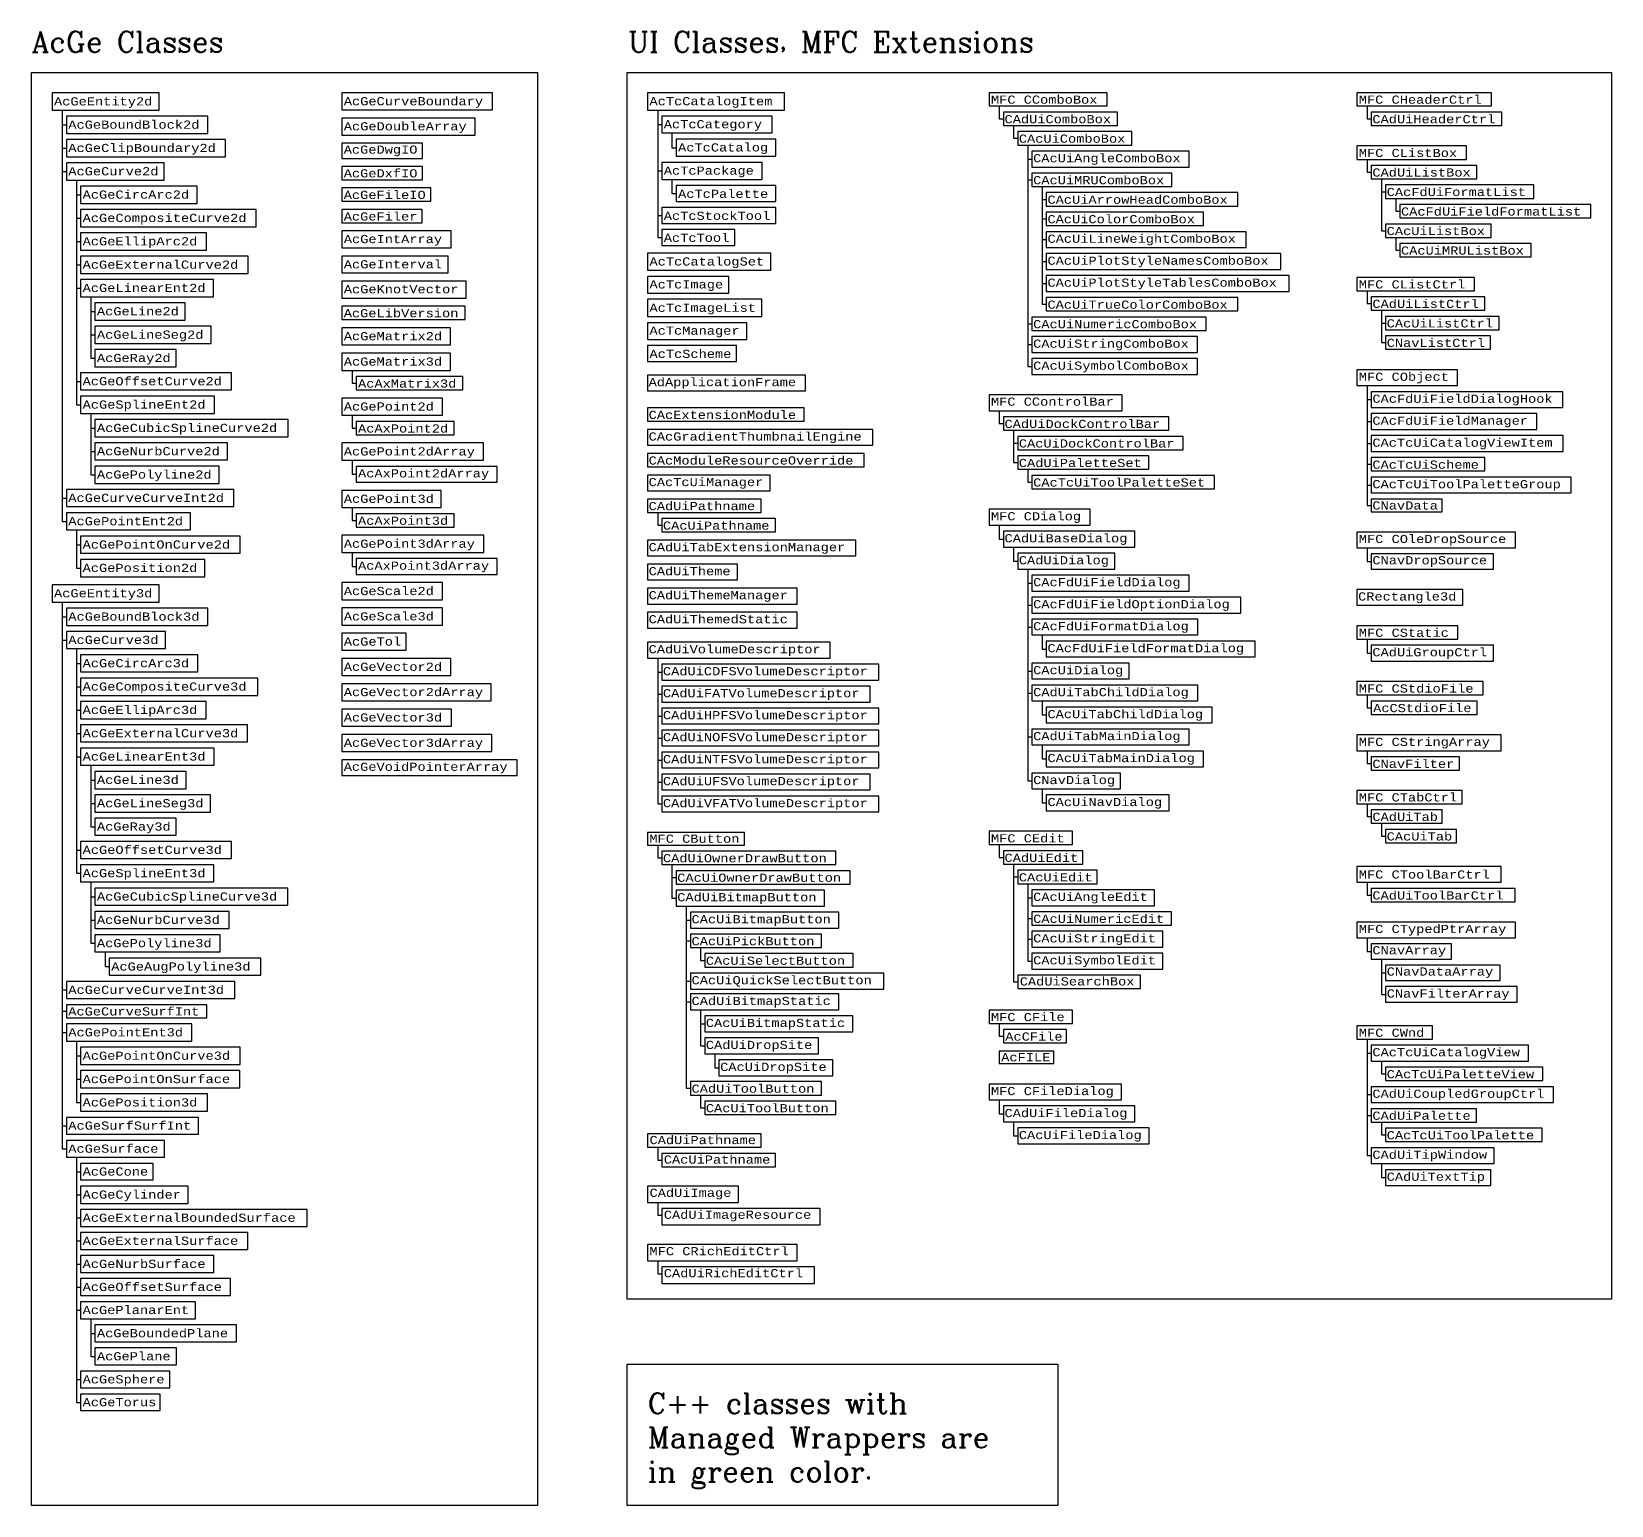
# Model space of a CAD drawing. Header units: inches. Extents: x 349 to 921, y -346 to 10.
# Drawn here: x 509.9 to 587.2, y -70 to 2.1 of the extents above; entities that cross this region are included whole.
import ezdxf

# ---------------------------------------------------------------- set-up
doc = ezdxf.new("R2010")
doc.units = ezdxf.units.IN
doc.header["$MEASUREMENT"] = 0
for name, color, linetype in [('ObjectARX 2009 Unmanaged classes', 7, 'Continuous'), ('Unmanaged classes', 7, 'Continuous'), ('Unmanaged classes w .NET Wrappers', 3, 'Continuous')]:
    doc.layers.add(name, color=color, linetype=linetype)
doc.styles.add('Headings', font='romanc.shx', dxfattribs={"height": 1})
doc.styles.get("Standard").update_dxf_attribs({"font": 'cour.ttf'})
doc.styles.add('Unmanaged', font='cour.ttf', dxfattribs={"height": 0.2})

msp = doc.modelspace()

# ---------------------------------------------------------------- linework, layer by layer
for p, q in [((557.214, -1.54), (557.214, -2.168)), ((575.212, -1.54), (575.212, -2.168)), ((511.37, -1.743), (511.37, -21.862)), ((540.501, -1.736), (540.501, -7.97)), ((557.214, -2.168), (557.414, -2.168)), ((575.212, -2.168), (575.412, -2.168)), ((511.37, -2.462), (511.57, -2.462)), ((540.501, -2.448), (540.701, -2.448)), ((541.201, -2.861), (541.201, -3.579)), ((557.914, -2.495), (557.914, -3.122)), ((511.37, -3.603), (511.57, -3.603)), ((541.201, -3.579), (541.401, -3.579)), ((557.914, -3.122), (558.114, -3.122)), ((558.614, -3.45), (558.614, -14.288)), ((558.614, -4.137), (558.814, -4.137)), ((575.212, -4.15), (575.212, -4.777)), ((511.37, -4.743), (511.57, -4.743)), ((512.07, -5.163), (512.07, -16.156)), ((540.501, -4.715), (540.701, -4.715)), ((541.201, -5.132), (541.201, -5.82)), ((558.614, -5.152), (558.814, -5.152)), ((575.212, -4.777), (575.412, -4.777)), ((575.912, -5.104), (575.912, -7.641)), ((512.07, -5.884), (512.27, -5.884)), ((541.201, -5.82), (541.401, -5.82)), ((559.314, -5.48), (559.314, -11.243)), ((559.314, -6.107), (559.514, -6.107)), ((575.912, -5.732), (576.112, -5.732)), ((576.612, -6.059), (576.612, -6.687)), ((540.501, -6.895), (540.701, -6.895)), ((576.612, -6.687), (576.812, -6.687)), ((512.07, -7.027), (512.27, -7.027)), ((559.314, -7.062), (559.514, -7.062)), ((575.912, -7.641), (576.112, -7.641)), ((512.07, -8.17), (512.27, -8.17)), ((540.501, -7.97), (540.701, -7.97)), ((559.314, -8.077), (559.514, -8.077)), ((576.612, -7.969), (576.612, -8.596)), ((559.314, -9.152), (559.514, -9.152)), ((576.612, -8.596), (576.812, -8.596)), ((512.07, -9.31), (512.27, -9.31)), ((512.07, -10.451), (512.27, -10.451)), ((559.314, -10.228), (559.514, -10.228)), ((575.212, -10.578), (575.212, -11.205)), ((512.77, -10.872), (512.77, -13.877)), ((512.77, -11.594), (512.97, -11.594)), ((559.314, -11.243), (559.514, -11.243)), ((575.212, -11.205), (575.412, -11.205)), ((575.912, -11.533), (575.912, -13.115)), ((558.614, -12.197), (558.814, -12.197)), ((575.912, -12.16), (576.112, -12.16)), ((512.77, -12.736), (512.97, -12.736)), ((575.912, -13.115), (576.112, -13.115)), ((512.77, -13.877), (512.97, -13.877)), ((558.614, -13.212), (558.814, -13.212)), ((525.547, -14.475), (525.547, -15.102)), ((558.614, -14.288), (558.814, -14.288)), ((512.07, -15.016), (512.27, -15.016)), ((525.547, -15.102), (525.747, -15.102)), ((575.212, -15.217), (575.212, -21.084)), ((512.07, -16.156), (512.27, -16.156)), ((575.212, -15.905), (575.412, -15.905)), ((512.77, -16.578), (512.77, -19.581)), ((525.547, -16.672), (525.547, -17.299)), ((557.214, -16.451), (557.214, -17.078)), ((575.212, -16.981), (575.412, -16.981)), ((512.77, -17.299), (512.97, -17.299)), ((525.547, -17.299), (525.747, -17.299)), ((557.214, -17.078), (557.414, -17.078)), ((557.914, -17.406), (557.914, -18.988)), ((512.77, -18.44), (512.97, -18.44)), ((557.914, -18.033), (558.114, -18.033)), ((575.212, -18.056), (575.412, -18.056)), ((525.547, -18.87), (525.547, -19.557)), ((557.914, -18.988), (558.114, -18.988)), ((558.614, -19.315), (558.614, -19.942)), ((575.212, -19.071), (575.412, -19.071)), ((512.77, -19.581), (512.97, -19.581)), ((525.547, -19.557), (525.747, -19.557)), ((558.614, -19.942), (558.814, -19.942)), ((575.212, -20.086), (575.412, -20.086)), ((511.37, -20.721), (511.57, -20.721)), ((525.547, -21.188), (525.547, -21.815)), ((540.501, -21.426), (540.501, -22.053)), ((575.212, -21.084), (575.412, -21.084)), ((511.37, -21.862), (511.57, -21.862)), ((512.07, -22.283), (512.07, -24.147)), ((525.547, -21.815), (525.747, -21.815)), ((540.501, -22.053), (540.701, -22.053)), ((557.214, -22.045), (557.214, -22.733)), ((512.07, -23.005), (512.27, -23.005)), ((557.214, -22.733), (557.414, -22.733)), ((557.914, -23.121), (557.914, -23.808)), ((575.212, -23.155), (575.212, -23.826)), ((525.547, -23.385), (525.547, -24.073)), ((557.914, -23.808), (558.114, -23.808)), ((575.212, -23.826), (575.412, -23.826)), ((512.07, -24.147), (512.27, -24.147)), ((525.547, -24.073), (525.747, -24.073)), ((558.614, -24.196), (558.614, -34.562)), ((558.614, -24.884), (558.814, -24.884)), ((511.37, -25.811), (511.37, -52.563)), ((558.614, -25.959), (558.814, -25.959)), ((511.37, -26.531), (511.57, -26.531)), ((558.614, -27.034), (558.814, -27.034)), ((511.37, -27.669), (511.57, -27.669)), ((559.314, -27.422), (559.314, -28.11)), ((575.212, -27.622), (575.212, -28.31)), ((512.07, -28.089), (512.07, -39.082)), ((540.501, -28.55), (540.501, -35.69)), ((559.314, -28.11), (559.514, -28.11)), ((575.212, -28.31), (575.412, -28.31)), ((512.07, -28.81), (512.27, -28.81)), ((540.501, -29.238), (540.701, -29.238)), ((558.614, -29.185), (558.814, -29.185)), ((512.07, -29.953), (512.27, -29.953)), ((540.501, -30.313), (540.701, -30.313)), ((558.614, -30.261), (558.814, -30.261)), ((559.314, -30.648), (559.314, -31.336)), ((575.212, -30.353), (575.212, -30.98)), ((512.07, -31.096), (512.27, -31.096)), ((540.501, -31.389), (540.701, -31.389)), ((559.314, -31.336), (559.514, -31.336)), ((575.212, -30.98), (575.412, -30.98)), ((512.07, -32.236), (512.27, -32.236)), ((558.614, -32.411), (558.814, -32.411)), ((540.501, -32.464), (540.701, -32.464)), ((559.314, -32.799), (559.314, -33.487)), ((575.212, -33.083), (575.212, -33.71)), ((512.07, -33.377), (512.27, -33.377)), ((512.77, -33.798), (512.77, -36.803)), ((540.501, -33.539), (540.701, -33.539)), ((559.314, -33.487), (559.514, -33.487)), ((575.212, -33.71), (575.412, -33.71)), ((512.77, -34.52), (512.97, -34.52)), ((540.501, -34.615), (540.701, -34.615)), ((558.614, -34.562), (558.814, -34.562)), ((559.314, -34.95), (559.314, -35.637)), ((512.77, -35.662), (512.97, -35.662)), ((540.501, -35.69), (540.701, -35.69)), ((559.314, -35.637), (559.514, -35.637)), ((575.212, -35.678), (575.212, -36.305)), ((575.212, -36.305), (575.412, -36.305)), ((512.77, -36.803), (512.97, -36.803)), ((575.912, -36.632), (575.912, -37.26)), ((540.501, -37.698), (540.501, -38.326)), ((557.214, -37.68), (557.214, -38.307)), ((575.912, -37.26), (576.112, -37.26)), ((512.07, -37.942), (512.27, -37.942)), ((540.501, -38.326), (540.701, -38.326)), ((557.214, -38.307), (557.414, -38.307)), ((557.914, -38.635), (557.914, -44.397)), ((512.07, -39.082), (512.27, -39.082)), ((541.201, -38.653), (541.201, -40.295)), ((541.201, -39.28), (541.401, -39.28)), ((557.914, -39.262), (558.114, -39.262)), ((512.77, -39.504), (512.77, -42.506)), ((558.614, -39.589), (558.614, -43.382)), ((575.212, -39.52), (575.212, -40.147)), ((575.212, -40.147), (575.412, -40.147)), ((512.77, -40.225), (512.97, -40.225)), ((541.201, -40.295), (541.401, -40.295)), ((541.901, -40.683), (541.901, -49.601)), ((558.614, -40.277), (558.814, -40.277)), ((512.77, -41.366), (512.97, -41.366)), ((541.901, -41.371), (542.101, -41.371)), ((558.614, -41.292), (558.814, -41.292)), ((512.77, -42.506), (512.97, -42.506)), ((541.901, -42.386), (542.101, -42.386)), ((558.614, -42.307), (558.814, -42.307)), ((575.212, -42.236), (575.212, -42.906)), ((575.212, -42.236), (575.212, -42.906)), ((513.47, -42.928), (513.47, -43.649)), ((542.601, -42.713), (542.601, -43.341)), ((575.212, -42.906), (575.412, -42.906)), ((575.212, -42.906), (575.412, -42.906)), ((575.912, -43.277), (575.912, -45.006)), ((575.912, -43.277), (575.912, -45.006)), ((513.47, -43.649), (513.67, -43.649)), ((542.601, -43.341), (542.801, -43.341)), ((558.614, -43.382), (558.814, -43.382)), ((575.912, -43.947), (576.112, -43.947)), ((575.912, -43.947), (576.112, -43.947)), ((511.37, -44.79), (511.57, -44.79)), ((541.901, -44.356), (542.101, -44.356)), ((557.914, -44.397), (558.114, -44.397)), ((541.901, -45.371), (542.101, -45.371)), ((575.912, -45.006), (576.112, -45.006)), ((575.912, -45.006), (576.112, -45.006)), ((511.37, -45.829), (511.57, -45.829)), ((542.601, -45.758), (542.601, -47.521)), ((511.37, -46.871), (511.57, -46.871)), ((542.601, -46.446), (542.801, -46.446)), ((557.214, -46.425), (557.214, -47.052)), ((557.214, -47.052), (557.414, -47.052)), ((512.07, -47.292), (512.07, -50.299)), ((542.601, -47.521), (542.801, -47.521)), ((543.301, -47.909), (543.301, -48.597)), ((575.212, -47.191), (575.212, -52.894)), ((575.212, -47.879), (575.412, -47.879)), ((512.07, -48.014), (512.27, -48.014)), ((543.301, -48.597), (543.501, -48.597)), ((575.912, -48.267), (575.912, -48.894)), ((512.07, -49.156), (512.27, -49.156)), ((575.912, -48.894), (576.112, -48.894)), ((541.901, -49.601), (542.101, -49.601)), ((542.601, -49.928), (542.601, -50.556)), ((557.214, -50.166), (557.214, -50.854)), ((575.212, -49.909), (575.412, -49.909)), ((512.07, -50.299), (512.27, -50.299)), ((542.601, -50.556), (542.801, -50.556)), ((557.214, -50.854), (557.414, -50.854)), ((575.212, -50.924), (575.412, -50.924)), ((511.37, -51.435), (511.57, -51.435)), ((557.914, -51.242), (557.914, -51.929)), ((575.912, -51.251), (575.912, -51.879)), ((540.501, -52.486), (540.501, -53.113)), ((557.914, -51.929), (558.114, -51.929)), ((575.912, -51.879), (576.112, -51.879)), ((511.37, -52.563), (511.57, -52.563)), ((512.07, -52.977), (512.07, -64.967)), ((540.501, -53.113), (540.701, -53.113)), ((575.212, -52.894), (575.412, -52.894)), ((575.912, -53.282), (575.912, -53.969)), ((512.07, -53.682), (512.27, -53.682)), ((575.912, -53.969), (576.112, -53.969)), ((512.07, -54.807), (512.27, -54.807)), ((540.501, -55.186), (540.501, -55.813)), ((512.07, -55.943), (512.27, -55.943)), ((540.501, -55.813), (540.701, -55.813)), ((512.07, -57.071), (512.27, -57.071)), ((512.07, -58.199), (512.27, -58.199)), ((540.501, -58.043), (540.501, -58.671)), ((540.501, -58.671), (540.701, -58.671)), ((512.07, -59.328), (512.27, -59.328)), ((512.07, -60.46), (512.27, -60.46)), ((512.77, -60.878), (512.77, -62.72)), ((512.77, -61.592), (512.97, -61.592)), ((512.77, -62.72), (512.97, -62.72)), ((512.07, -63.849), (512.27, -63.849)), ((512.07, -64.967), (512.27, -64.967))]:
    msp.add_line(p, q)
for points in [[(509.87, 0.1), (534.626, 0.1), (534.626, -70.007), (509.87, -70.007)], [(539.001, 0.1), (587.162, 0.1), (587.162, -59.909), (539.001, -59.909)], [(510.87, -0.9), (510.87, -1.743), (516.109, -1.743), (516.109, -0.9)], [(525.047, -0.9), (525.047, -1.728), (532.422, -1.728), (532.422, -0.9)], [(540.001, -0.9), (540.001, -1.736), (546.705, -1.736), (546.705, -0.9)], [(556.714, -0.9), (556.714, -1.54), (562.495, -1.54), (562.495, -0.9)], [(574.712, -0.9), (574.712, -1.54), (581.304, -1.54), (581.304, -0.9)], [(511.57, -2.043), (511.57, -2.881), (518.486, -2.881), (518.486, -2.043)], [(525.047, -2.128), (525.047, -2.964), (531.576, -2.964), (531.576, -2.128)], [(540.701, -2.036), (540.701, -2.861), (546.096, -2.861), (546.096, -2.036)], [(557.414, -1.84), (557.414, -2.495), (562.999, -2.495), (562.999, -1.84)], [(575.412, -1.84), (575.412, -2.495), (581.808, -2.495), (581.808, -1.84)], [(558.114, -2.795), (558.114, -3.45), (563.699, -3.45), (563.699, -2.795)], [(511.57, -3.181), (511.57, -4.024), (519.352, -4.024), (519.352, -3.181)], [(525.047, -3.364), (525.047, -4.105), (528.988, -4.105), (528.988, -3.364)], [(541.401, -3.161), (541.401, -3.997), (546.284, -3.997), (546.284, -3.161)], [(558.814, -3.75), (558.814, -4.525), (566.5, -4.525), (566.5, -3.75)], [(574.712, -3.495), (574.712, -4.15), (580.073, -4.15), (580.073, -3.495)], [(511.57, -4.324), (511.57, -5.163), (516.362, -5.163), (516.362, -4.324)], [(525.047, -4.505), (525.047, -5.145), (528.988, -5.145), (528.988, -4.505)], [(540.701, -4.297), (540.701, -5.132), (545.608, -5.132), (545.608, -4.297)], [(575.412, -4.45), (575.412, -5.104), (580.577, -5.104), (580.577, -4.45)], [(558.814, -4.825), (558.814, -5.48), (565.659, -5.48), (565.659, -4.825)], [(576.112, -5.404), (576.112, -6.059), (583.361, -6.059), (583.361, -5.404)], [(512.27, -5.463), (512.27, -6.305), (517.968, -6.305), (517.968, -5.463)], [(525.047, -5.545), (525.047, -6.2), (529.408, -6.2), (529.408, -5.545)], [(541.401, -5.432), (541.401, -6.208), (546.284, -6.208), (546.284, -5.432)], [(559.514, -5.78), (559.514, -6.435), (568.88, -6.435), (568.88, -5.78)], [(512.27, -6.605), (512.27, -7.448), (520.863, -7.448), (520.863, -6.605)], [(525.047, -6.6), (525.047, -7.255), (528.983, -7.255), (528.983, -6.6)], [(540.701, -6.508), (540.701, -7.283), (546.284, -7.283), (546.284, -6.508)], [(559.514, -6.735), (559.514, -7.389), (567.2, -7.389), (567.2, -6.735)], [(576.812, -6.359), (576.812, -7.014), (586.162, -7.014), (586.162, -6.359)], [(525.047, -7.655), (525.047, -8.481), (530.391, -8.481), (530.391, -7.655)], [(540.701, -7.583), (540.701, -8.358), (544.273, -8.358), (544.273, -7.583)], [(559.514, -7.689), (559.514, -8.465), (569.301, -8.465), (569.301, -7.689)], [(576.112, -7.314), (576.112, -7.969), (581.277, -7.969), (581.277, -7.314)], [(512.27, -7.748), (512.27, -8.591), (518.423, -8.591), (518.423, -7.748)], [(576.812, -8.269), (576.812, -8.923), (583.237, -8.923), (583.237, -8.269)], [(512.27, -8.891), (512.27, -9.73), (520.461, -9.73), (520.461, -8.891)], [(525.047, -8.881), (525.047, -9.709), (530.248, -9.709), (530.248, -8.881)], [(540.001, -8.742), (540.001, -9.577), (546.037, -9.577), (546.037, -8.742)], [(559.514, -8.765), (559.514, -9.54), (570.981, -9.54), (570.981, -8.765)], [(512.27, -10.03), (512.27, -10.872), (518.762, -10.872), (518.762, -10.03)], [(540.001, -9.877), (540.001, -10.698), (543.981, -10.698), (543.981, -9.877)], [(559.514, -9.84), (559.514, -10.615), (571.402, -10.615), (571.402, -9.84)], [(574.712, -9.923), (574.712, -10.578), (580.464, -10.578), (580.464, -9.923)], [(525.047, -10.109), (525.047, -10.935), (531.124, -10.935), (531.124, -10.109)], [(512.97, -11.172), (512.97, -12.015), (517.381, -12.015), (517.381, -11.172)], [(525.047, -11.335), (525.047, -11.989), (531.083, -11.989), (531.083, -11.335)], [(540.001, -10.998), (540.001, -11.841), (545.599, -11.841), (545.599, -10.998)], [(559.514, -10.915), (559.514, -11.57), (568.88, -11.57), (568.88, -10.915)], [(575.412, -10.878), (575.412, -11.533), (580.967, -11.533), (580.967, -10.878)], [(512.97, -12.315), (512.97, -13.158), (518.65, -13.158), (518.65, -12.315)], [(540.001, -12.141), (540.001, -12.962), (544.867, -12.962), (544.867, -12.141)], [(558.814, -11.87), (558.814, -12.525), (567.34, -12.525), (567.34, -11.87)], [(576.112, -11.833), (576.112, -12.487), (581.667, -12.487), (581.667, -11.833)], [(525.047, -12.389), (525.047, -13.232), (530.37, -13.232), (530.37, -12.389)], [(558.814, -12.825), (558.814, -13.6), (566.92, -13.6), (566.92, -12.825)], [(576.112, -12.787), (576.112, -13.442), (581.247, -13.442), (581.247, -12.787)], [(512.97, -13.458), (512.97, -14.296), (516.94, -14.296), (516.94, -13.458)], [(525.047, -13.632), (525.047, -14.475), (530.37, -14.475), (530.37, -13.632)], [(540.001, -13.262), (540.001, -14.037), (544.365, -14.037), (544.365, -13.262)], [(558.814, -13.9), (558.814, -14.676), (566.92, -14.676), (566.92, -13.9)], [(512.27, -14.596), (512.27, -15.435), (519.657, -15.435), (519.657, -14.596)], [(574.712, -14.442), (574.712, -15.217), (579.636, -15.217), (579.636, -14.442)], [(525.747, -14.775), (525.747, -15.429), (530.971, -15.429), (530.971, -14.775)], [(540.001, -14.705), (540.001, -15.469), (547.74, -15.469), (547.74, -14.705)], [(512.27, -15.735), (512.27, -16.578), (518.817, -16.578), (518.817, -15.735)], [(525.047, -15.829), (525.047, -16.672), (529.974, -16.672), (529.974, -15.829)], [(556.714, -15.676), (556.714, -16.451), (563.223, -16.451), (563.223, -15.676)], [(575.412, -15.517), (575.412, -16.293), (584.792, -16.293), (584.792, -15.517)], [(512.97, -16.878), (512.97, -17.721), (522.42, -17.721), (522.42, -16.878)], [(525.747, -16.972), (525.747, -17.627), (530.551, -17.627), (530.551, -16.972)], [(540.001, -16.311), (540.001, -16.966), (547.667, -16.966), (547.667, -16.311)], [(557.414, -16.751), (557.414, -17.406), (565.514, -17.406), (565.514, -16.751)], [(575.412, -16.593), (575.412, -17.368), (583.512, -17.368), (583.512, -16.593)], [(540.001, -17.366), (540.001, -18.141), (551.028, -18.141), (551.028, -17.366)], [(558.114, -17.706), (558.114, -18.36), (566.214, -18.36), (566.214, -17.706)], [(575.412, -17.668), (575.412, -18.444), (584.807, -18.444), (584.807, -17.668)], [(512.97, -18.021), (512.97, -18.859), (519.451, -18.859), (519.451, -18.021)], [(525.047, -18.027), (525.047, -18.87), (531.983, -18.87), (531.983, -18.027)], [(540.001, -18.541), (540.001, -19.196), (550.608, -19.196), (550.608, -18.541)], [(512.97, -19.159), (512.97, -20.002), (519.051, -20.002), (519.051, -19.159)], [(525.747, -19.17), (525.747, -19.945), (532.645, -19.945), (532.645, -19.17)], [(558.114, -18.66), (558.114, -19.315), (564.523, -19.315), (564.523, -18.66)], [(575.412, -18.744), (575.412, -19.398), (580.977, -19.398), (580.977, -18.744)], [(540.001, -19.596), (540.001, -20.371), (546.001, -20.371), (546.001, -19.596)], [(558.814, -19.615), (558.814, -20.27), (567.744, -20.27), (567.744, -19.615)], [(575.412, -19.698), (575.412, -20.474), (585.192, -20.474), (585.192, -19.698)], [(511.57, -20.302), (511.57, -21.141), (519.761, -21.141), (519.761, -20.302)], [(525.047, -20.345), (525.047, -21.188), (529.903, -21.188), (529.903, -20.345)], [(540.001, -20.771), (540.001, -21.426), (545.566, -21.426), (545.566, -20.771)], [(575.412, -20.774), (575.412, -21.394), (578.889, -21.394), (578.889, -20.774)], [(511.57, -21.441), (511.57, -22.283), (517.651, -22.283), (517.651, -21.441)], [(525.747, -21.488), (525.747, -22.142), (530.551, -22.142), (530.551, -21.488)], [(556.714, -21.27), (556.714, -22.045), (561.662, -22.045), (561.662, -21.27)], [(540.701, -21.726), (540.701, -22.38), (546.266, -22.38), (546.266, -21.726)], [(557.414, -22.345), (557.414, -23.121), (563.846, -23.121), (563.846, -22.345)], [(574.712, -22.394), (574.712, -23.155), (582.476, -23.155), (582.476, -22.394)], [(512.27, -22.583), (512.27, -23.426), (520.069, -23.426), (520.069, -22.583)], [(525.047, -22.542), (525.047, -23.385), (531.989, -23.385), (531.989, -22.542)], [(540.001, -22.78), (540.001, -23.556), (550.203, -23.556), (550.203, -22.78)], [(512.27, -23.726), (512.27, -24.569), (518.342, -24.569), (518.342, -23.726)], [(525.747, -23.685), (525.747, -24.461), (532.645, -24.461), (532.645, -23.685)], [(540.001, -23.956), (540.001, -24.731), (544.406, -24.731), (544.406, -23.956)], [(558.114, -23.421), (558.114, -24.196), (562.865, -24.196), (562.865, -23.421)], [(575.412, -23.455), (575.412, -24.196), (581.397, -24.196), (581.397, -23.455)], [(558.814, -24.496), (558.814, -25.271), (566.507, -25.271), (566.507, -24.496)], [(510.87, -24.969), (510.87, -25.811), (516.111, -25.811), (516.111, -24.969)], [(525.047, -24.861), (525.047, -25.699), (529.979, -25.699), (529.979, -24.861)], [(540.001, -25.131), (540.001, -25.907), (547.332, -25.907), (547.332, -25.131)], [(574.712, -25.196), (574.712, -25.968), (579.899, -25.968), (579.899, -25.196)], [(511.57, -26.111), (511.57, -26.95), (518.5, -26.95), (518.5, -26.111)], [(525.047, -26.099), (525.047, -26.938), (529.979, -26.938), (529.979, -26.099)], [(558.814, -25.571), (558.814, -26.347), (569.028, -26.347), (569.028, -25.571)], [(540.001, -26.307), (540.001, -27.082), (547.332, -27.082), (547.332, -26.307)], [(558.814, -26.647), (558.814, -27.422), (566.927, -27.422), (566.927, -26.647)], [(574.712, -26.968), (574.712, -27.622), (579.642, -27.622), (579.642, -26.968)], [(511.57, -27.25), (511.57, -28.089), (516.428, -28.089), (516.428, -27.25)], [(525.047, -27.338), (525.047, -28.166), (528.203, -28.166), (528.203, -27.338)], [(540.001, -27.775), (540.001, -28.55), (548.942, -28.55), (548.942, -27.775)], [(559.514, -27.722), (559.514, -28.497), (569.728, -28.497), (569.728, -27.722)], [(512.27, -28.389), (512.27, -29.231), (517.996, -29.231), (517.996, -28.389)], [(525.047, -28.566), (525.047, -29.405), (530.384, -29.405), (530.384, -28.566)], [(575.412, -27.922), (575.412, -28.698), (581.388, -28.698), (581.388, -27.922)], [(540.701, -28.85), (540.701, -29.626), (551.323, -29.626), (551.323, -28.85)], [(558.814, -28.797), (558.814, -29.573), (563.565, -29.573), (563.565, -28.797)], [(512.27, -29.531), (512.27, -30.374), (520.946, -30.374), (520.946, -29.531)], [(525.047, -29.805), (525.047, -30.645), (532.358, -30.645), (532.358, -29.805)], [(540.701, -29.926), (540.701, -30.701), (550.903, -30.701), (550.903, -29.926)], [(558.814, -29.873), (558.814, -30.648), (566.927, -30.648), (566.927, -29.873)], [(574.712, -29.698), (574.712, -30.353), (580.893, -30.353), (580.893, -29.698)], [(512.27, -30.674), (512.27, -31.517), (518.417, -31.517), (518.417, -30.674)], [(575.412, -30.653), (575.412, -31.307), (580.594, -31.307), (580.594, -30.653)], [(525.047, -31.045), (525.047, -31.884), (530.414, -31.884), (530.414, -31.045)], [(540.701, -31.001), (540.701, -31.776), (551.323, -31.776), (551.323, -31.001)], [(559.514, -30.948), (559.514, -31.724), (567.627, -31.724), (567.627, -30.948)], [(512.27, -31.817), (512.27, -32.656), (520.433, -32.656), (520.433, -31.817)], [(525.047, -32.284), (525.047, -33.125), (532.387, -33.125), (532.387, -32.284)], [(540.701, -32.076), (540.701, -32.852), (551.323, -32.852), (551.323, -32.076)], [(558.814, -32.024), (558.814, -32.799), (566.507, -32.799), (566.507, -32.024)], [(574.712, -32.307), (574.712, -33.083), (581.769, -33.083), (581.769, -32.307)], [(512.27, -32.956), (512.27, -33.798), (518.8, -33.798), (518.8, -32.956)], [(540.701, -33.152), (540.701, -33.927), (551.323, -33.927), (551.323, -33.152)], [(559.514, -33.099), (559.514, -33.874), (567.207, -33.874), (567.207, -33.099)], [(525.047, -33.525), (525.047, -34.3), (533.626, -34.3), (533.626, -33.525)], [(575.412, -33.383), (575.412, -34.037), (579.731, -34.037), (579.731, -33.383)], [(512.97, -34.098), (512.97, -34.941), (517.427, -34.941), (517.427, -34.098)], [(540.701, -34.227), (540.701, -35.002), (550.903, -35.002), (550.903, -34.227)], [(558.814, -34.174), (558.814, -34.95), (563.145, -34.95), (563.145, -34.174)], [(512.97, -35.241), (512.97, -36.084), (518.622, -36.084), (518.622, -35.241)], [(540.701, -35.302), (540.701, -36.078), (551.323, -36.078), (551.323, -35.302)], [(559.514, -35.25), (559.514, -36.025), (565.526, -36.025), (565.526, -35.25)], [(574.712, -35.037), (574.712, -35.678), (579.858, -35.678), (579.858, -35.037)], [(575.412, -35.978), (575.412, -36.632), (578.889, -36.632), (578.889, -35.978)], [(512.97, -36.384), (512.97, -37.222), (516.941, -37.222), (516.941, -36.384)], [(540.001, -37.078), (540.001, -37.698), (544.751, -37.698), (544.751, -37.078)], [(556.714, -37.025), (556.714, -37.68), (560.798, -37.68), (560.798, -37.025)], [(576.112, -36.932), (576.112, -37.587), (579.589, -37.587), (579.589, -36.932)], [(512.27, -37.522), (512.27, -38.361), (519.648, -38.361), (519.648, -37.522)], [(540.701, -37.998), (540.701, -38.653), (549.221, -38.653), (549.221, -37.998)], [(557.414, -37.98), (557.414, -38.635), (561.302, -38.635), (561.302, -37.98)], [(512.27, -38.661), (512.27, -39.504), (518.791, -39.504), (518.791, -38.661)], [(541.401, -38.953), (541.401, -39.608), (549.921, -39.608), (549.921, -38.953)], [(558.114, -38.935), (558.114, -39.589), (562.002, -39.589), (562.002, -38.935)], [(574.712, -38.745), (574.712, -39.52), (581.769, -39.52), (581.769, -38.745)], [(512.97, -39.804), (512.97, -40.646), (522.403, -40.646), (522.403, -39.804)], [(541.401, -39.908), (541.401, -40.683), (548.661, -40.683), (548.661, -39.908)], [(558.814, -39.889), (558.814, -40.665), (564.803, -40.665), (564.803, -39.889)], [(575.412, -39.82), (575.412, -40.475), (582.452, -40.475), (582.452, -39.82)], [(512.97, -40.946), (512.97, -41.785), (519.528, -41.785), (519.528, -40.946)], [(558.814, -40.965), (558.814, -41.619), (565.643, -41.619), (565.643, -40.965)], [(542.101, -40.983), (542.101, -41.759), (549.361, -41.759), (549.361, -40.983)], [(574.712, -41.475), (574.712, -42.236), (582.464, -42.236), (582.464, -41.475)], [(574.712, -41.475), (574.712, -42.236), (582.464, -42.236), (582.464, -41.475)], [(512.97, -42.085), (512.97, -42.928), (519.09, -42.928), (519.09, -42.085)], [(542.101, -42.059), (542.101, -42.713), (548.52, -42.713), (548.52, -42.059)], [(558.814, -41.919), (558.814, -42.695), (565.223, -42.695), (565.223, -41.919)], [(513.67, -43.228), (513.67, -44.071), (521.087, -44.071), (521.087, -43.228)], [(542.801, -43.013), (542.801, -43.668), (550.061, -43.668), (550.061, -43.013)], [(558.814, -42.995), (558.814, -43.77), (565.223, -43.77), (565.223, -42.995)], [(575.412, -42.536), (575.412, -43.277), (579.332, -43.277), (579.332, -42.536)], [(575.412, -42.536), (575.412, -43.277), (579.332, -43.277), (579.332, -42.536)], [(542.101, -43.968), (542.101, -44.743), (551.565, -44.743), (551.565, -43.968)], [(576.112, -43.577), (576.112, -44.318), (581.713, -44.318), (581.713, -43.577)], [(576.112, -43.577), (576.112, -44.318), (581.713, -44.318), (581.713, -43.577)], [(511.57, -44.371), (511.57, -45.209), (519.818, -45.209), (519.818, -44.371)], [(558.114, -44.07), (558.114, -44.725), (564.119, -44.725), (564.119, -44.07)], [(576.112, -44.618), (576.112, -45.393), (582.553, -45.393), (582.553, -44.618)], [(576.112, -44.618), (576.112, -45.393), (582.553, -45.393), (582.553, -44.618)], [(511.57, -45.509), (511.57, -46.15), (518.437, -46.15), (518.437, -45.509)], [(542.101, -44.983), (542.101, -45.758), (549.356, -45.758), (549.356, -44.983)], [(542.801, -46.058), (542.801, -46.834), (550.056, -46.834), (550.056, -46.058)], [(556.714, -45.77), (556.714, -46.425), (560.794, -46.425), (560.794, -45.77)], [(511.57, -46.45), (511.57, -47.292), (517.715, -47.292), (517.715, -46.45)], [(542.801, -47.134), (542.801, -47.909), (548.366, -47.909), (548.366, -47.134)], [(557.414, -46.725), (557.414, -47.379), (560.495, -47.379), (560.495, -46.725)], [(574.712, -46.551), (574.712, -47.191), (578.414, -47.191), (578.414, -46.551)], [(512.27, -47.592), (512.27, -48.435), (520.068, -48.435), (520.068, -47.592)], [(557.214, -47.779), (557.214, -48.391), (559.875, -48.391), (559.875, -47.779)], [(575.412, -47.491), (575.412, -48.267), (583.112, -48.267), (583.112, -47.491)], [(543.501, -48.209), (543.501, -48.985), (549.066, -48.985), (549.066, -48.209)], [(576.112, -48.567), (576.112, -49.221), (583.812, -49.221), (583.812, -48.567)], [(512.27, -48.735), (512.27, -49.578), (520.058, -49.578), (520.058, -48.735)], [(542.101, -49.274), (542.101, -49.928), (548.52, -49.928), (548.52, -49.274)], [(556.714, -49.391), (556.714, -50.166), (563.193, -50.166), (563.193, -49.391)], [(512.27, -49.878), (512.27, -50.721), (518.472, -50.721), (518.472, -49.878)], [(542.801, -50.228), (542.801, -50.883), (549.22, -50.883), (549.22, -50.228)], [(575.412, -49.521), (575.412, -50.297), (584.329, -50.297), (584.329, -49.521)], [(557.414, -50.466), (557.414, -51.242), (563.846, -51.242), (563.846, -50.466)], [(575.412, -50.597), (575.412, -51.251), (580.556, -51.251), (580.556, -50.597)], [(511.57, -51.021), (511.57, -51.849), (518.033, -51.849), (518.033, -51.021)], [(558.114, -51.542), (558.114, -52.317), (564.546, -52.317), (564.546, -51.542)], [(576.112, -51.551), (576.112, -52.206), (583.777, -52.206), (583.777, -51.551)], [(511.57, -52.149), (511.57, -52.977), (516.379, -52.977), (516.379, -52.149)], [(540.001, -51.831), (540.001, -52.486), (545.566, -52.486), (545.566, -51.831)], [(575.412, -52.506), (575.412, -53.282), (581.431, -53.282), (581.431, -52.506)], [(512.27, -53.277), (512.27, -54.086), (515.81, -54.086), (515.81, -53.277)], [(540.701, -52.786), (540.701, -53.441), (546.266, -53.441), (546.266, -52.786)], [(576.112, -53.582), (576.112, -54.357), (581.27, -54.357), (581.27, -53.582)], [(512.27, -54.386), (512.27, -55.229), (517.537, -55.229), (517.537, -54.386)], [(540.001, -54.388), (540.001, -55.186), (544.454, -55.186), (544.454, -54.388)], [(512.27, -55.529), (512.27, -56.357), (523.356, -56.357), (523.356, -55.529)], [(540.701, -55.486), (540.701, -56.286), (548.456, -56.286), (548.456, -55.486)], [(512.27, -56.657), (512.27, -57.485), (520.443, -57.485), (520.443, -56.657)], [(512.27, -57.785), (512.27, -58.614), (518.781, -58.614), (518.781, -57.785)], [(540.001, -57.246), (540.001, -58.043), (547.328, -58.043), (547.328, -57.246)], [(540.701, -58.343), (540.701, -59.143), (548.176, -59.143), (548.176, -58.343)], [(512.27, -58.914), (512.27, -59.742), (519.603, -59.742), (519.603, -58.914)], [(512.27, -60.042), (512.27, -60.878), (517.894, -60.878), (517.894, -60.042)], [(512.97, -61.178), (512.97, -62.006), (519.901, -62.006), (519.901, -61.178)], [(512.97, -62.306), (512.97, -63.134), (516.959, -63.134), (516.959, -62.306)], [(539.001, -63.105), (560.077, -63.105), (560.077, -70.007), (539.001, -70.007)], [(512.27, -63.434), (512.27, -64.263), (516.632, -64.263), (516.632, -63.434)], [(512.27, -64.563), (512.27, -65.371), (516.156, -65.371), (516.156, -64.563)]]:
    msp.add_lwpolyline(points, close=True)

# ---------------------------------------------------------------- texts
at = {"color": 7, "char_height": 1, "attachment_point": 1, "style": 'Headings'}
for s, insert, width in [('AcGe Classes', (509.87, 2.1), 27.18177), ('UI Classes, MFC Extensions', (539.052, 2.1), 47.11058)]:
    msp.add_mtext(s, dxfattribs=dict(at, insert=insert, width=width))
at = {"insert": (540.012, -64.515), "char_height": 1, "width": 18.80992, "attachment_point": 1, "style": 'Headings'}
msp.add_mtext('C++ classes with Managed Wrappers are in green color.', dxfattribs=at)
at = {"layer": 'ObjectARX 2009 Unmanaged classes'}
for s, p in [('CAdUiTheme', (540.058, -24.499)), ('CAdUiThemeManager', (540.058, -25.675)), ('CAdUiThemedStatic', (540.058, -26.85))]:
    msp.add_text(s, height=0.4, dxfattribs=at).set_placement(p)
at = {"layer": 'ObjectARX 2009 Unmanaged classes', "char_height": 0.4, "attachment_point": 1}
for s, insert in [('{\\Fcourier new;CAdUiSearchBox}', (558.214, -44.17)), ('{\\Fcourier new;CAdUiPathname}', (540.101, -51.931)), ('{\\Fcourier new;CAcUiPathname}', (540.801, -52.886)), ('{\\Fcourier new|c0;CAdUiImage}', (540.101, -54.511)), ('{\\Fcourier new|c0;CAdUiImageResource}', (540.801, -55.586)), ('{\\Fcourier new|c0;MFC CRichEditCtrl}', (540.101, -57.369)), ('{\\Fcourier new|c0;CAdUiRichEditCtrl}', (540.801, -58.443))]:
    msp.add_mtext(s, dxfattribs=dict(at, insert=insert))
at = {"layer": 'Unmanaged classes', "style": 'Unmanaged'}
for s, p in [('MFC CComboBox', (556.806, -1.429)), ('MFC CHeaderCtrl', (574.804, -1.429)), ('CAdUiComboBox', (557.471, -2.384)), ('CAdUiHeaderCtrl', (575.468, -2.384)), ('CAcUiComboBox', (558.171, -3.338)), ('AcGeDwgIO', (525.141, -3.873)), ('CAcUiAngleComboBox', (558.871, -4.293)), ('MFC CListBox', (574.804, -4.038)), ('AcGeDxfIO', (525.141, -5.034)), ('CAdUiListBox', (575.468, -4.993)), ('CAcUiMRUComboBox', (558.871, -5.369)), ('AcGeFileIO', (525.141, -6.089)), ('CAcUiArrowHeadComboBox', (559.571, -6.323)), ('CAcFdUiFormatList', (576.168, -5.948)), ('AcGeFiler', (525.141, -7.144)), ('CAcUiColorComboBox', (559.571, -7.278)), ('CAcFdUiFieldFormatList', (576.868, -6.903)), ('CAcUiListBox', (576.168, -7.857)), ('CAcUiLineWeightComboBox', (559.571, -8.233)), ('CAcUiMRUListBox', (576.868, -8.812)), ('CAcUiPlotStyleNamesComboBox', (559.571, -9.308)), ('CAcUiPlotStyleTablesComboBox', (559.571, -10.383)), ('MFC CListCtrl', (574.804, -10.467)), ('AcGeLibVersion', (525.141, -11.878)), ('CAcUiTrueColorComboBox', (559.571, -11.459)), ('CAdUiListCtrl', (575.468, -11.421)), ('CAcUiNumericComboBox', (558.871, -12.414)), ('CAcUiListCtrl', (576.168, -12.376)), ('CAcUiStringComboBox', (558.871, -13.368)), ('CNavListCtrl', (576.168, -13.331)), ('CAcUiSymbolComboBox', (558.871, -14.444)), ('MFC CObject', (574.804, -14.985)), ('AcAxMatrix3d', (525.841, -15.318)), ('AdApplicationFrame', (540.058, -15.248)), ('MFC CControlBar', (556.806, -16.205)), ('CAcFdUiFieldDialogHook', (575.468, -16.061)), ('CAcExtensionModule', (540.058, -16.854)), ('CAdUiDockControlBar', (557.471, -17.294)), ('CAcFdUiFieldManager', (575.468, -17.136)), ('AcAxPoint2d', (525.841, -17.516)), ('CAcGradientThumbnailEngine', (540.058, -17.909)), ('CAcTcUiCatalogViewItem', (575.468, -18.212)), ('CAcUiDockControlBar', (558.171, -18.249)), ('AcAxPoint2dArray', (525.841, -19.713)), ('CAcModuleResourceOverride', (540.058, -19.084)), ('CAdUiPaletteSet', (558.171, -19.204)), ('CAcTcUiScheme', (575.468, -19.287)), ('CAcTcUiManager', (540.058, -20.139)), ('CAcTcUiToolPaletteSet', (558.871, -20.158)), ('CAcTcUiToolPaletteGroup', (575.468, -20.242)), ('AcAxPoint3d', (525.841, -22.031)), ('CAdUiPathname', (540.058, -21.314)), ('MFC CDialog', (556.806, -21.813)), ('CNavData', (575.468, -21.283)), ('CAcUiPathname', (540.758, -22.269)), ('CAdUiTabExtensionManager', (540.058, -23.324)), ('CAdUiBaseDialog', (557.471, -22.889)), ('MFC COleDropSource', (574.804, -22.923)), ('AcAxPoint3dArray', (525.841, -24.229)), ('CAdUiDialog', (558.171, -23.964)), ('CNavDropSource', (575.468, -23.964)), ('CAcFdUiFieldDialog', (558.871, -25.039)), ('CRectangle3d', (574.768, -25.736)), ('CAcFdUiFieldOptionDialog', (558.871, -26.115)), ('CAcFdUiFormatDialog', (558.871, -27.19)), ('MFC CStatic', (574.804, -27.511)), ('CAdUiVolumeDescriptor', (540.058, -28.318)), ('CAcFdUiFieldFormatDialog', (559.571, -28.265)), ('CAdUiGroupCtrl', (575.468, -28.466)), ('CAdUiCDFSVolumeDescriptor', (540.758, -29.394)), ('CAcUiDialog', (558.871, -29.341)), ('CAdUiFATVolumeDescriptor', (540.758, -30.469)), ('CAdUiTabChildDialog', (558.871, -30.416)), ('MFC CStdioFile', (574.804, -30.241)), ('AcCStdioFile', (575.506, -31.196)), ('CAdUiHPFSVolumeDescriptor', (540.758, -31.544)), ('CAcUiTabChildDialog', (559.571, -31.492)), ('CAdUiNOFSVolumeDescriptor', (540.758, -32.62)), ('CAdUiTabMainDialog', (558.871, -32.567)), ('MFC CStringArray', (574.804, -32.851)), ('CAcUiTabMainDialog', (559.571, -33.642)), ('AcGeVoidPointerArray', (525.141, -34.068)), ('CAdUiNTFSVolumeDescriptor', (540.758, -33.695)), ('CNavFilter', (575.468, -33.926)), ('CAdUiUFSVolumeDescriptor', (540.758, -34.77)), ('CNavDialog', (558.871, -34.718)), ('CAdUiVFATVolumeDescriptor', (540.758, -35.846)), ('CAcUiNavDialog', (559.571, -35.793)), ('MFC CTabCtrl', (574.804, -35.566)), ('CAdUiTab', (575.468, -36.521)), ('CAcUiTab', (576.168, -37.476)), ('MFC CButton', (540.093, -37.587)), ('MFC CEdit', (556.806, -37.569)), ('CAdUiOwnerDrawButton', (540.758, -38.542)), ('CAdUiEdit', (557.471, -38.523)), ('CAcUiOwnerDrawButton', (541.458, -39.496)), ('CAcUiEdit', (558.171, -39.478)), ('MFC CToolBarCtrl', (574.804, -39.339)), ('CAdUiBitmapButton', (541.458, -40.451)), ('CAcUiAngleEdit', (558.871, -40.433)), ('CAdUiToolBarCtrl', (575.468, -40.363)), ('CAcUiBitmapButton', (542.158, -41.527)), ('CAcUiNumericEdit', (558.871, -41.508)), ('MFC CTypedPtrArray', (574.804, -42.004)), ('CAcUiPickButton', (542.158, -42.602)), ('CAcUiStringEdit', (558.871, -42.463)), ('CAcUiSelectButton', (542.858, -43.557)), ('CAcUiSymbolEdit', (558.871, -43.538)), ('CNavArray', (575.468, -43.045)), ('CNavArray', (575.468, -43.045)), ('CNavDataArray', (576.168, -44.086)), ('CNavDataArray', (576.168, -44.086)), ('CAcUiQuickSelectButton', (542.158, -44.511)), ('CNavFilterArray', (576.168, -45.161)), ('CNavFilterArray', (576.168, -45.161)), ('AcGeCurveSurfInt', (511.664, -46.038)), ('CAdUiBitmapStatic', (542.158, -45.526)), ('CAcUiBitmapStatic', (542.858, -46.602)), ('MFC CFile', (556.806, -46.314)), ('AcCFile', (557.508, -47.268)), ('MFC CWnd', (574.804, -47.08)), ('CAdUiDropSite', (542.858, -47.677)), ('AcFILE', (557.308, -48.279)), ('CAcTcUiCatalogView', (575.468, -48.035)), ('CAcUiDropSite', (543.558, -48.753)), ('CAcTcUiPaletteView', (576.168, -49.11)), ('CAdUiToolButton', (542.158, -49.817)), ('MFC CFileDialog', (556.806, -49.934)), ('CAdUiCoupledGroupCtrl', (575.468, -50.065)), ('CAcUiToolButton', (542.858, -50.772)), ('CAdUiFileDialog', (557.471, -51.01)), ('CAdUiPalette', (575.468, -51.14)), ('CAcUiFileDialog', (558.171, -52.085)), ('CAcTcUiToolPalette', (576.168, -52.095)), ('CAdUiTipWindow', (575.468, -53.05)), ('CAdUiTextTip', (576.168, -54.125))]:
    msp.add_text(s, height=0.4, dxfattribs=at).set_placement(p)
at = {"layer": 'Unmanaged classes w .NET Wrappers', "style": 'Unmanaged'}
for s, p in [('AcGeEntity2d', (510.967, -1.512)), ('AcGeCurveBoundary', (525.144, -1.505)), ('AcTcCatalogItem', (540.099, -1.505)), ('AcGeBoundBlock2d', (511.667, -2.652)), ('AcGeDoubleArray', (525.144, -2.733)), ('AcTcCategory', (540.799, -2.63)), ('AcGeClipBoundary2d', (511.667, -3.793)), ('AcTcCatalog', (541.499, -3.766)), ('AcGeCurve2d', (511.667, -4.934)), ('AcTcPackage', (540.799, -4.901)), ('AcGeCircArc2d', (512.367, -6.074)), ('AcTcPalette', (541.499, -6.037)), ('AcGeCompositeCurve2d', (512.367, -7.217)), ('AcTcStockTool', (540.799, -7.112)), ('AcGeEllipArc2d', (512.367, -8.36)), ('AcGeIntArray', (525.144, -8.249)), ('AcTcTool', (540.799, -8.187)), ('AcGeExternalCurve2d', (512.367, -9.501)), ('AcGeInterval', (525.144, -9.485)), ('AcTcCatalogSet', (540.099, -9.346)), ('AcGeLinearEnt2d', (512.367, -10.641)), ('AcGeKnotVector', (525.144, -10.704)), ('AcTcImage', (540.099, -10.467)), ('AcGeLine2d', (513.067, -11.784)), ('AcTcImageList', (540.099, -11.61)), ('AcTcManager', (540.099, -12.731)), ('AcGeLineSeg2d', (513.067, -12.927)), ('AcGeMatrix2d', (525.144, -13.001)), ('AcGeRay2d', (513.067, -14.067)), ('AcGeMatrix3d', (525.144, -14.244)), ('AcTcScheme', (540.099, -13.867)), ('AcGeOffsetCurve2d', (512.367, -15.206)), ('AcGeSplineEnt2d', (512.367, -16.347)), ('AcGePoint2d', (525.144, -16.441)), ('AcGeCubicSplineCurve2d', (513.067, -17.489)), ('AcGeNurbCurve2d', (513.067, -18.63)), ('AcGePoint2dArray', (525.144, -18.639)), ('AcGePolyline2d', (513.067, -19.771)), ('AcGeCurveCurveInt2d', (511.667, -20.912)), ('AcGePoint3d', (525.144, -20.957)), ('AcGePointEnt2d', (511.667, -22.052)), ('AcGePointOnCurve2d', (512.367, -23.195)), ('AcGePoint3dArray', (525.144, -23.154)), ('AcGePosition2d', (512.367, -24.338)), ('AcGeEntity3d', (510.967, -25.58)), ('AcGeScale2d', (525.144, -25.47)), ('AcGeScale3d', (525.144, -26.709)), ('AcGeBoundBlock3d', (511.667, -26.721)), ('AcGeCurve3d', (511.667, -27.86)), ('AcGeTol', (525.144, -27.942)), ('AcGeCircArc3d', (512.367, -29)), ('AcGeVector2d', (525.144, -29.176)), ('AcGeCompositeCurve3d', (512.367, -30.143)), ('AcGeVector2dArray', (525.144, -30.414)), ('AcGeEllipArc3d', (512.367, -31.286)), ('AcGeVector3d', (525.144, -31.655)), ('AcGeExternalCurve3d', (512.367, -32.427)), ('AcGeVector3dArray', (525.144, -32.894)), ('AcGeLinearEnt3d', (512.367, -33.567)), ('AcGeLine3d', (513.067, -34.71)), ('AcGeLineSeg3d', (513.067, -35.853)), ('AcGeRay3d', (513.067, -36.993)), ('AcGeOffsetCurve3d', (512.367, -38.132)), ('AcGeSplineEnt3d', (512.367, -39.273)), ('AcGeCubicSplineCurve3d', (513.067, -40.415)), ('AcGeNurbCurve3d', (513.067, -41.556)), ('AcGePolyline3d', (513.067, -42.697)), ('AcGeAugPolyline3d', (513.767, -43.84)), ('AcGeCurveCurveInt3d', (511.667, -44.98)), ('AcGePointEnt3d', (511.667, -47.061)), ('AcGePointOnCurve3d', (512.367, -48.204)), ('AcGePointOnSurface', (512.367, -49.347)), ('AcGePosition3d', (512.367, -50.489)), ('AcGeSurfSurfInt', (511.667, -51.625)), ('AcGeSurface', (511.667, -52.753)), ('AcGeCone', (512.367, -53.872)), ('AcGeCylinder', (512.367, -54.998)), ('AcGeExternalBoundedSurface', (512.367, -56.133)), ('AcGeExternalSurface', (512.367, -57.261)), ('AcGeNurbSurface', (512.367, -58.39)), ('AcGeOffsetSurface', (512.367, -59.518)), ('AcGePlanarEnt', (512.367, -60.647)), ('AcGeBoundedPlane', (513.067, -61.782)), ('AcGePlane', (513.067, -62.911)), ('AcGeSphere', (512.367, -64.039)), ('AcGeTorus', (512.367, -65.157))]:
    msp.add_text(s, height=0.4, dxfattribs=at).set_placement(p)

doc.saveas('drawing.dxf')
